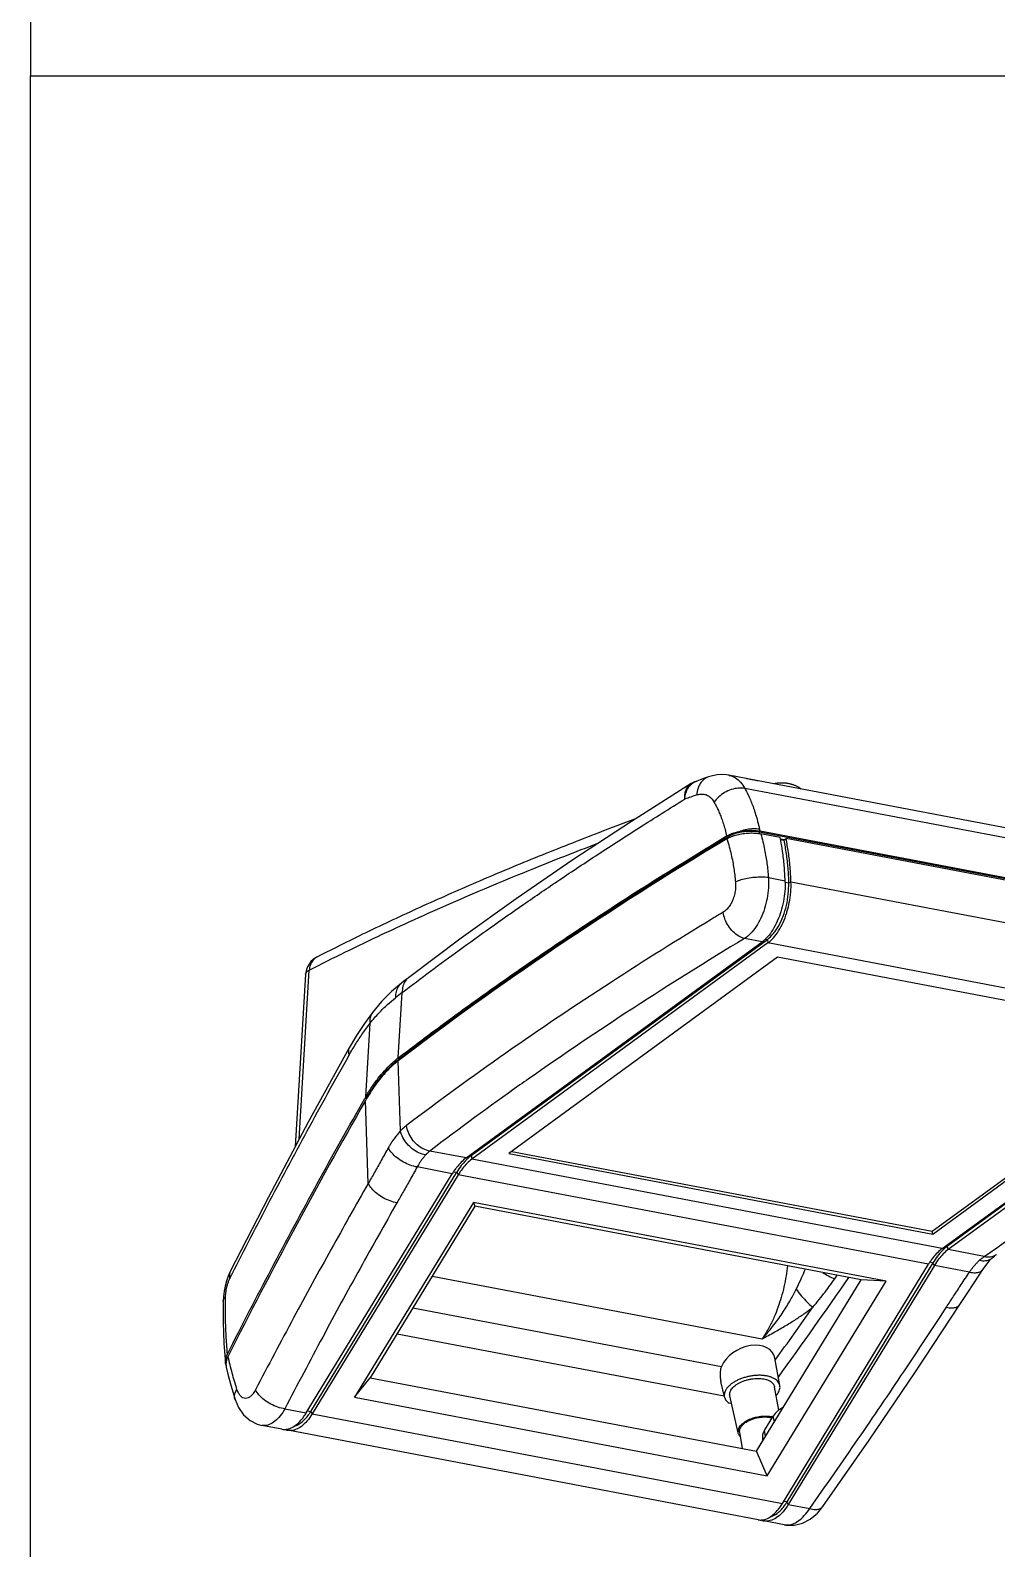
# Model space of a CAD drawing. Header units: millimetres. Extents: x -2947 to 97, y -3022 to 322.
# Drawn here: x -2309.3 to -2155.6, y -2290.6 to -2049.3 of the extents above; entities that cross this region are included whole.
import ezdxf

# ---------------------------------------------------------------- set-up
doc = ezdxf.new("R2010")
doc.units = ezdxf.units.MM
doc.layers.get('0').update_dxf_attribs({"linetype": 'CONTINUOUS'})
doc.layers.get('Defpoints').update_dxf_attribs({"linetype": 'CONTINUOUS'})

msp = doc.modelspace()

# ---------------------------------------------------------------- linework, layer by layer
at = {"color": 7}
for p, q in [((-2204.18883393355, -2168.995243769491), (-2213.69592140695, -2174.996690920992)), ((-2204.09906508835, -2168.941236007292), (-2204.189088076751, -2168.995476879491)), ((-2204.18903548025, -2168.995368468592), (-2204.18882983715, -2168.995241235391)), ((-2203.670245549351, -2168.719958014792), (-2204.09906508835, -2168.941236007292)), ((-2203.32486609175, -2168.581838597491), (-2203.670245549351, -2168.719958014792)), ((-2202.755473183151, -2168.381634061492), (-2203.32469041305, -2168.581775454892)), ((-2202.08587749085, -2168.146935825392), (-2202.755473183151, -2168.381634061492)), ((-2201.46278256975, -2167.929268915791), (-2202.08587749085, -2168.146935825392)), ((-2200.80725981665, -2167.737409233492), (-2201.46278256975, -2167.929268915791)), ((-2200.06052683605, -2167.605832662791), (-2200.80725981665, -2167.737409233492)), ((-2199.31902270095, -2167.565158272891), (-2200.06052683605, -2167.605832662791)), ((-2198.59444374935, -2167.612755192792), (-2199.31902270095, -2167.565158272891)), ((-2198.22771821525, -2167.670783365291), (-2198.59444374935, -2167.612755192792)), ((-2195.46853448975, -2168.195546620791), (-2198.22903044385, -2167.670538132191)), ((-2112.73552268535, -2185.529664564192), (-2195.67280348325, -2169.756128830391)), ((-2119.74764150885, -2182.596622455092), (-2193.53198325675, -2168.563852118291)), ((-2213.69592140695, -2174.996690920992), (-2223.008566418151, -2181.122678251291)), ((-2193.34043756405, -2176.944472768192), (-2193.35110653165, -2176.654254189792)), ((-2193.351098621451, -2176.654255694191), (-2110.54223610075, -2192.403366170392)), ((-2110.36979987905, -2192.307903358391), (-2193.24472319235, -2176.546229027691)), ((-2190.04426373015, -2177.556780006092), (-2193.12326776135, -2176.971195651891)), ((-2198.726301434051, -2177.427913130191), (-2198.55394025615, -2177.324396989991)), ((-2198.62744917075, -2177.590993889792), (-2198.285256656251, -2177.385462909591)), ((-2198.24480840205, -2177.636313394291), (-2198.28523191305, -2177.385448060591)), ((-2190.00964136225, -2177.756931984492), (-2189.353555636951, -2177.881710495592)), ((-2189.99073696305, -2177.866218354292), (-2189.48403086265, -2177.962586908492)), ((-2189.48403086265, -2177.962586908492), (-2189.11459087845, -2177.733591038192)), ((-2114.32337074925, -2191.957855840391), (-2189.11459087845, -2177.733591038192)), ((-2223.008566418151, -2181.122678251291), (-2232.03205409585, -2187.314613957592)), ((-2191.90568598655, -2183.939032043491), (-2189.25622239585, -2184.442935257891)), ((-2189.26239377045, -2184.687221494991), (-2188.69441918105, -2184.795242475891)), ((-2188.69441918105, -2184.795242475891), (-2188.32654954415, -2184.619746289891)), ((-2188.32654954415, -2184.619746289891), (-2113.53532941485, -2198.844011092192)), ((-2232.03205409585, -2187.314613957592), (-2240.76190644185, -2193.569679385892)), ((-2240.76190644185, -2193.569679385892), (-2249.14919860355, -2199.850962864291)), ((-2239.16116869375, -2228.131382112292), (-2192.08486571565, -2193.773709887992)), ((-2192.92157000085, -2194.149386514192), (-2195.70057861945, -2193.620857170592)), ((-2192.441847865351, -2193.705816776791), (-2192.08486571565, -2193.773709887992)), ((-2192.08486571565, -2193.773709887992), (-2191.991897149051, -2194.326197546191)), ((-2239.99787297895, -2228.507058738492), (-2192.92157000085, -2194.149386514192)), ((-2191.991897149051, -2194.326197546191), (-2239.06820012715, -2228.683869770592)), ((-2117.20067701985, -2208.550462348492), (-2191.991897149051, -2194.326197546191)), ((-2266.53466903835, -2225.538989675291), (-2264.927053506151, -2198.640277364491)), ((-2265.379334743151, -2198.554810432492), (-2265.48272218275, -2199.022179962692)), ((-2265.207493517551, -2198.109793617291), (-2265.379334743151, -2198.554810432492)), ((-2264.965907187051, -2197.687102176591), (-2265.207493517551, -2198.109793617291)), ((-2264.657345767851, -2197.298017798992), (-2264.965907187051, -2197.687102176591)), ((-2264.302550125451, -2196.965319023891), (-2264.657345767851, -2197.298017798992)), ((-2263.93179725405, -2196.701401941291), (-2264.302550125451, -2196.965319023891)), ((-2263.64635583365, -2196.540320168092), (-2263.93179725405, -2196.701401941291)), ((-2263.64636881615, -2196.540294741491), (-2263.646834777151, -2196.540532713491)), ((-2190.45166635485, -2196.610336957791), (-2233.17773925615, -2227.793083165791)), ((-2123.06954816755, -2209.425492137391), (-2190.45166635485, -2196.610336957791)), ((-2265.50888819055, -2199.280350846492), (-2267.14775742905, -2226.695048245491)), ((-2265.50889307825, -2199.280432710192), (-2265.50888873915, -2199.280360022592)), ((-2265.48272218275, -2199.022179962692), (-2265.50883591045, -2199.280338942891)), ((-2250.241317408751, -2200.693963138492), (-2251.84172885575, -2202.059547465592)), ((-2249.894603340651, -2200.424908089291), (-2250.24133271975, -2200.693974642692)), ((-2249.50206140695, -2200.121905499891), (-2249.894603340651, -2200.424908089291)), ((-2249.14919766855, -2199.850962131692), (-2249.50206140695, -2200.121905499891)), ((-2251.84172885575, -2202.059547465592), (-2253.420555980651, -2203.660283223192)), ((-2250.77171580995, -2212.598526626392), (-2250.14561758975, -2202.216961474192)), ((-2254.88635770395, -2205.401357361991), (-2256.16358728195, -2207.134747975892)), ((-2253.420555980651, -2203.660283223192), (-2254.88639406095, -2205.401404195291)), ((-2254.88635755895, -2205.401357475092), (-2254.88639406095, -2205.401404195291)), ((-2256.16358728195, -2207.134747975892), (-2257.41644067275, -2209.039759960891)), ((-2255.955788358151, -2218.797455699791), (-2255.24538724335, -2207.093836882591)), ((-2116.36397273465, -2208.174785722291), (-2163.44027571275, -2242.532457946591)), ((-2257.41644067275, -2209.039759960891), (-2258.56976457365, -2210.993016305391)), ((-2165.89520785315, -2240.163487767491), (-2123.63196457345, -2209.318528246792)), ((-2165.79562106885, -2240.608238345391), (-2123.06954816755, -2209.425492137391)), ((-2164.276979997951, -2242.908134572791), (-2117.20067701985, -2208.550462348492)), ((-2116.27100416815, -2208.727273380492), (-2163.34730714625, -2243.084945604891)), ((-2258.56975932315, -2210.993005670492), (-2265.08495434595, -2222.813942872791)), ((-2250.81701906695, -2212.633236984791), (-2250.77171580995, -2212.598526626392)), ((-2250.54269265315, -2212.681623543392), (-2250.81701906695, -2212.633236984791)), ((-2250.43206282225, -2224.219627005692), (-2250.80089232075, -2213.082314768092)), ((-2250.51082819365, -2212.869483290492), (-2250.54269265315, -2212.681623543392)), ((-2255.84143716405, -2219.096375373491), (-2256.103815537851, -2219.054459358491)), ((-2255.548708900651, -2232.563219088092), (-2255.99097218415, -2219.377079415191)), ((-2265.08495434595, -2222.813942872791), (-2271.41643985615, -2234.715315544592)), ((-2239.99787297895, -2228.507058738492), (-2245.75496403525, -2227.412136492491)), ((-2232.71490963455, -2227.455296478392), (-2165.89520785315, -2240.163487767491)), ((-2242.179906867651, -2231.004804480791), (-2247.77063815955, -2229.941520844392)), ((-2239.41657171615, -2228.082807958591), (-2239.16116869375, -2228.131382112292)), ((-2239.16116869375, -2228.131382112292), (-2239.06820012715, -2228.683869770592)), ((-2164.276979997951, -2242.908134572791), (-2239.06820012715, -2228.683869770592)), ((-2233.17773925615, -2227.793083165791), (-2165.79562106885, -2240.608238345391)), ((-2265.399549328451, -2269.024788630992), (-2242.179906867651, -2231.004804480791)), ((-2264.693767076551, -2268.798976749391), (-2241.47412461585, -2230.778992599191)), ((-2241.25023401595, -2231.181615512891), (-2264.46987647665, -2269.201599663092)), ((-2241.96174957175, -2230.686253017092), (-2241.47412461585, -2230.778992599191)), ((-2241.47412461585, -2230.778992599191), (-2241.25023401595, -2231.181615512891)), ((-2166.459013886651, -2245.405880315092), (-2241.25023401595, -2231.181615512891)), ((-2271.41643985615, -2234.715315544592), (-2277.49734772555, -2246.570880391292)), ((-2238.82866129675, -2235.592781243891), (-2257.72471830485, -2266.533300210192)), ((-2238.59892596365, -2236.191911291792), (-2255.24545237555, -2263.449035143091)), ((-2173.20388737995, -2248.073713633592), (-2238.82866129675, -2235.592781243891)), ((-2238.82866129675, -2235.592781243891), (-2238.59892596365, -2236.191911291792)), ((-2177.18086832355, -2247.872783912992), (-2238.59892596365, -2236.191911291792)), ((-2165.79562106885, -2240.608238345391), (-2165.89520785315, -2240.163487767491)), ((-2163.44027571275, -2242.532457946591), (-2163.695678735151, -2242.483883792891)), ((-2163.34730714625, -2243.084945604891), (-2163.44027571275, -2242.532457946591)), ((-2157.590212840851, -2244.179865476991), (-2163.34730714625, -2243.084945604891)), ((-2156.68184890965, -2244.778831635691), (-2156.23690679205, -2244.331323066492)), ((-2156.23690707475, -2244.331322760691), (-2156.236660249851, -2244.331094275592)), ((-2156.236660249851, -2244.331094275592), (-2155.97439560165, -2244.100318311392)), ((-2155.97439560165, -2244.100318311392), (-2155.72971766615, -2243.907425217992)), ((-2155.72971766615, -2243.907425217992), (-2155.62203931465, -2243.829761901492)), ((-2277.49727292495, -2246.570758104392), (-2277.81413696055, -2247.273082991192)), ((-2277.49728347755, -2246.570752788391), (-2277.49734772555, -2246.570880391292)), ((-2189.67865634745, -2283.425864465291), (-2166.459013886651, -2245.405880315092)), ((-2165.75323163485, -2245.180068433492), (-2188.97287409565, -2283.200052583692)), ((-2165.52934103495, -2245.582691347191), (-2188.748983495751, -2283.602675497391)), ((-2165.75323163485, -2245.180068433492), (-2166.24085662635, -2245.087328844591)), ((-2165.52934103495, -2245.582691347191), (-2165.75323163485, -2245.180068433492)), ((-2159.93860645165, -2246.645969570392), (-2165.52934103495, -2245.582691347191)), ((-2159.10529463155, -2248.200126516992), (-2157.800946006651, -2246.225124894591)), ((-2157.800946006651, -2246.225124894591), (-2157.31350805345, -2245.536717587392)), ((-2157.31350805345, -2245.536717587392), (-2156.68184890965, -2244.778831635691)), ((-2278.31932946865, -2248.884236897391), (-2278.48078436575, -2249.707984291192)), ((-2278.09719272045, -2248.067589791991), (-2278.31932946865, -2248.884236897391)), ((-2277.81413696055, -2247.273082991192), (-2278.09719272045, -2248.067589791991)), ((-2245.367499033151, -2247.274814108092), (-2192.90887362255, -2257.251760687891)), ((-2193.82739473535, -2275.129907764192), (-2177.18086832355, -2247.872783912992)), ((-2192.09994438795, -2279.014232599891), (-2173.20388737995, -2248.073713633592)), ((-2181.36586239465, -2247.711429816991), (-2180.98232573605, -2247.150723797792)), ((-2173.20388737995, -2248.073713633592), (-2177.18086832355, -2247.872783912992)), ((-2160.43347396185, -2250.221120170392), (-2159.10529463155, -2248.200126516992)), ((-2278.620270614651, -2251.250496420691), (-2278.62456952475, -2254.620842815391)), ((-2278.58144926525, -2250.523925980691), (-2278.62026063795, -2251.250511476791)), ((-2278.48078436575, -2249.707984291192), (-2278.58144926525, -2250.523925980691)), ((-2168.52258413295, -2262.485811552091), (-2161.464295954051, -2251.798842672291)), ((-2161.46429038365, -2251.798833842991), (-2160.43347396185, -2250.221120170392)), ((-2248.44573274985, -2252.315132765792), (-2199.38228674055, -2261.646327616391)), ((-2278.62456952475, -2254.620842815391), (-2278.50210371895, -2257.978135069692)), ((-2250.97197342145, -2256.451614645592), (-2198.94620368175, -2266.346202861192)), ((-2278.50210371895, -2257.978135069692), (-2278.256513031251, -2261.135488726291)), ((-2278.254756756351, -2261.158076167791), (-2278.25678597255, -2261.135509956691)), ((-2190.093240869151, -2264.702325100091), (-2190.89087589635, -2260.345326391691)), ((-2278.12407572025, -2261.789659484291), (-2277.82043162685, -2263.082845471692)), ((-2277.82043162685, -2263.082845471692), (-2277.26820650885, -2265.165330443591)), ((-2257.72471830485, -2266.533300210192), (-2255.24545237555, -2263.449035143091)), ((-2255.24545237555, -2263.449035143091), (-2193.82739473535, -2275.129907764192)), ((-2175.90628123185, -2273.359794106691), (-2168.52258413295, -2262.485811552091)), ((-2277.26820650885, -2265.165330443591), (-2276.739328018551, -2266.910798892791)), ((-2198.910264220151, -2266.505184041192), (-2199.46349742105, -2264.057911234292)), ((-2196.72241123585, -2272.213583836991), (-2198.05363931655, -2266.324786353592)), ((-2190.26450356475, -2268.627618907792), (-2190.951922471851, -2264.872664338991)), ((-2276.738758970851, -2266.912564326391), (-2276.739328018551, -2266.910798892791)), ((-2276.73873807985, -2266.912557589792), (-2276.20919853535, -2268.166276410092)), ((-2276.20919853535, -2268.166276410092), (-2275.37009011135, -2269.367841935992)), ((-2268.79875187975, -2268.377789519392), (-2265.399549328451, -2269.024788630992)), ((-2265.20254588665, -2268.702213994291), (-2264.693767076551, -2268.798976749391)), ((-2264.693767076551, -2268.798976749391), (-2264.46987647665, -2269.201599663092)), ((-2257.72471830485, -2266.533300210192), (-2192.09994438795, -2279.014232599891)), ((-2197.77545000445, -2267.555379776692), (-2198.16933590805, -2267.480468077391)), ((-2275.37009011135, -2269.367841935992), (-2274.349548223151, -2270.255613526591)), ((-2274.349548223151, -2270.255613526591), (-2273.19192567925, -2270.832275126192)), ((-2273.19192567925, -2270.832275126192), (-2272.49231661365, -2271.018631522191)), ((-2269.29059157105, -2271.627603972591), (-2272.49783942135, -2271.017629397591)), ((-2264.46987647665, -2269.201599663092), (-2189.67865634745, -2283.425864465291)), ((-2192.54490462065, -2271.834116010491), (-2191.145052054951, -2269.541988883691)), ((-2190.973620538251, -2270.457120492491), (-2191.145052054951, -2269.541988883691)), ((-2193.56969859015, -2286.028679806891), (-2268.360918719351, -2271.804415004592)), ((-2196.011302916751, -2274.714558365992), (-2196.48542280845, -2272.124727572691)), ((-2192.85836465845, -2273.203549718792), (-2192.81049202115, -2273.464825059291)), ((-2192.373473282451, -2272.749247911791), (-2192.54490462065, -2271.834116010491)), ((-2183.281601503751, -2283.930283472192), (-2175.90628123185, -2273.359794106691)), ((-2192.09994438795, -2279.014232599891), (-2193.82739473535, -2275.129907764192)), ((-2188.97287409565, -2283.200052583692), (-2189.48165290565, -2283.103289828592)), ((-2188.748983495751, -2283.602675497391), (-2188.97287409565, -2283.200052583692)), ((-2188.748983495751, -2283.602675497391), (-2185.349214910651, -2284.248747747291)), ((-2185.270514773551, -2285.905866007692), (-2184.13141885495, -2284.954729761691)), ((-2184.13141885495, -2284.954729761691), (-2183.28181317305, -2283.930549867891)), ((-2183.28179768315, -2283.930560826192), (-2183.281601503751, -2283.930283472192)), ((-2189.43277788965, -2286.815465413591), (-2192.64002573845, -2286.205490838991)), ((-2189.43574522415, -2286.814855586191), (-2189.07250100575, -2286.870911406791)), ((-2189.07250100575, -2286.870911406791), (-2187.78791876985, -2286.865428428891)), ((-2187.78791876985, -2286.865428428891), (-2186.50315505745, -2286.544049164092)), ((-2186.50315505745, -2286.544049164092), (-2185.270514773551, -2285.905866007692))]:
    msp.add_line(p, q, dxfattribs=at)
for centre, radius, start, end in [((-1982.21451635345, -2804.652803950391), 671.3142796737001, 109.2292829235931, 109.4018152752859), ((-2223.94924796435, -2185.538981886491), 31.9943181854, 16.32428763508673, 16.88548804279723), ((-2225.05649044965, -2184.714795393491), 35.7364408432, 10.7603926557975, 11.55451304690748), ((-2202.30112781635, -2184.897945544892), 13.0528384573, 1.123727219093638, 1.997684407791386), ((-1864.56722119395, -2746.222406505191), 649.5506974032, 121.0015837761942, 121.1286361328924), ((-2202.21877129005, -2185.636423705691), 12.828701658, 335.8264441880104, 336.5448476047962), ((-2195.771769259451, -2190.250122757092), 4.829895823, 306.1652470333075, 310.439284017513), ((-2196.971296243651, -2188.976247550092), 6.581046934700001, 315.6496106979847, 318.5334253238988), ((-2262.671577648251, -2198.452602188392), 2.1463854154, 117.0239998181893, 120.7800864760951), ((-2138.83983883215, -2348.389855780391), 183.7266763121, 127.2880612820992, 127.7141358845109), ((-2242.427989177951, -2223.578322239891), 13.7902397992, 127.4689184872997, 128.6248609955048), ((-2242.05730673065, -2223.776089016491), 13.9674241858, 127.4098629050881, 129.2812449368951), ((-1943.96291331515, -2623.778507148192), 498.181434484, 125.2413744644009, 127.2855260322055), ((-2226.34473021825, -2236.023731320392), 34.257252243, 149.8112341765036, 150.3072794273947), ((-2234.400131479851, -2234.400088539991), 7.877831287999999, 133.6190127423799, 135.0243754921974), ((-2232.06722569745, -2237.174468816691), 11.8461419233, 145.7818522810135, 148.6129737671847), ((-2158.67923849845, -2248.801164374791), 7.8778312887, 133.6190127424933, 135.02437549209), ((-2156.34633278035, -2251.575544615791), 11.8461418505, 145.7818524365101, 148.6129737515922), ((-3028.563953422251, -1658.188452458091), 1033.8553573173, 324.1721617884885, 325.247914358615), ((-3033.55401929765, -1655.605798417691), 1037.4282071295, 324.3228183344906, 324.8922098489155), ((-2276.15962294655, -2260.956896851691), 2.104755425, 184.7385438600028, 184.8680716237949), ((-2276.108240890951, -2260.886834681291), 2.1628881987, 186.6021085467025, 187.2001455112929), ((-2276.13381485885, -2260.890293449192), 2.137082402, 187.1940820764868, 190.6895073540985), ((-2276.17020588875, -2260.896963467691), 2.1000856833, 190.6948487009076, 192.2072759188062), ((-2276.21962397255, -2260.908114834591), 2.0494270942, 192.1947002090043, 196.6768279820872), ((-2276.262972692351, -2260.920595034392), 2.0043202574, 196.6906823137091, 199.3646093952939), ((-2272.03927023915, -2264.323287093492), 8.601640227699999, 324.6325493796924, 328.6456242216012), ((-2193.580552227951, -2273.442902108991), 3.4846699148, 124.8214043769122, 127.9292094193014), ((-2193.34574232675, -2273.778753508392), 3.894463744, 122.7289847448909, 124.8359094137015), ((-2192.21536405215, -2273.389393773692), 3.8401043559, 75.12820158240038, 79.28413422269396), ((-2267.93999527975, -2269.618621795591), 2.2250480933, 245.9303522019216, 259.0998572596928), ((-2268.97448744845, -2268.919555294791), 2.7540125105, 282.2297897129966, 289.7278271667036), ((-2196.318377258351, -2278.724362927591), 8.601640227899999, 324.6325493796937, 328.6456242215132), ((-2192.21910229885, -2284.019697629892), 2.2250480933, 245.9303522019216, 259.0998572596928), ((-2193.253594467451, -2283.320631129091), 2.7540125105, 282.2297897129966, 289.7278271667036)]:
    msp.add_arc(centre, radius, start, end, dxfattribs=at)
for centre, major_axis, ratio, start_param, end_param in [((-1652.78846225155, -2318.308962148291), (-700.2222039334, -67.8872016241), 0.4158154585, -0.7184424565, -0.5887311984), ((-1652.638948614851, -2306.984224603491), (-625.6382878212002, -491.4742782661), 0.6537666042, -1.014152165, -0.9502562337999999), ((-2195.255526503051, -2261.850403512792), (-4.1500573001, -2.1387552492), 0.6899303218, 2.9352985245, 5.584494312099999), ((-2188.78929094005, -2269.990022354091), (-2.5381572091, -1.3080051454), 0.6899313148, -1.5991587707, -0.8479835239), ((-2190.189143505751, -2272.282149480891), (-2.5381572091, -1.3080051454), 0.6899313148, -0.8479835239, -0.2063824106)]:
    msp.add_ellipse(centre, major_axis=major_axis, ratio=ratio, start_param=start_param, end_param=end_param, dxfattribs=at)
for points, start_tangent, end_tangent in [([(-2205.219088515851, -2171.461029793491), (-2205.17621472085, -2170.561137966091), (-2204.92721450335, -2169.810299567591), (-2204.49076122375, -2169.226170709292), (-2204.18883967045, -2168.995684758891)], (-0.06875300064187437, 0.9976337127937981), (0.8502518274735067, 0.5263761296620147)), ([(-2205.21908838945, -2171.461029820392), (-2205.04069999425, -2170.503079020291), (-2204.67374446705, -2169.697612348992), (-2204.13908701205, -2169.062740199191), (-2203.47118745995, -2168.638824067692), (-2203.32472664985, -2168.581867897091)], (0.06880701797955437, 0.9976299886615083), (0.9434613828412646, 0.3314824566809665)), ([(-2201.46307770155, -2167.929839723392), (-2201.91476876735, -2168.143232327292), (-2202.62152777715, -2168.786891718792), (-2203.10171232535, -2169.697726196091), (-2203.31137658595, -2170.792377450091)], (-0.9441097517880881, -0.3296312736659477), (-0.05693502080194281, -0.9983778860763505)), ([(-2195.67280648015, -2169.756123895292), (-2196.71395056125, -2169.714656654991), (-2197.81327883705, -2169.942193175992), (-2198.87679060535, -2170.419277406691), (-2199.81354773575, -2171.105115119191), (-2200.54345055245, -2171.941062114492)], (-0.9841763743246553, 0.1771916031339406), (-0.5623691822135913, -0.8268862696262507)), ([(-2198.22772805465, -2167.670865146992), (-2198.06844131865, -2167.705593947991), (-2197.154520449551, -2168.097116042391), (-2196.34743399905, -2168.787998018991), (-2195.67280348325, -2169.756128830391)], (0.9825161146017362, -0.1861775618808783), (0.4803143096143587, -0.8770964393837668)), ([(-2195.67280350165, -2169.756128826892), (-2195.31319685985, -2170.439915866091), (-2194.96816127695, -2171.165736317192), (-2194.62126184555, -2171.978762434092), (-2194.27785812815, -2172.886124875391), (-2193.94527108075, -2173.891210157091), (-2193.62933271875, -2175.003528781392), (-2193.334294969251, -2176.245917308292)], (0.4836714751706731, -0.875249623882367), (0.2098362312926813, -0.9777365473566405)), ([(-2194.34704428495, -2168.413536060692), (-2194.65263685665, -2168.354635126192), (-2194.98599800685, -2168.289296403491), (-2195.34582268435, -2168.219077535592), (-2195.465357514051, -2168.196152683191)], (-0.9823908752305534, 0.1868372775003621), (-0.9823315982485328, 0.187148687097942)), ([(-2193.52842629365, -2168.564459028592), (-2193.59261429285, -2168.552515274192), (-2193.81564739665, -2168.511884550991), (-2194.06842768125, -2168.465746370891), (-2194.34704428495, -2168.413536060692)], (-0.9826824591536285, 0.1852975565726042), (-0.9823908752328708, 0.1868372774881766)), ([(-2186.72821248155, -2169.857709586292), (-2186.73127076925, -2169.855276527891), (-2186.93300568615, -2169.706647244791), (-2187.14671461795, -2169.570939277492), (-2187.35924901645, -2169.454015428892), (-2187.56365248065, -2169.355890882891), (-2187.760287562251, -2169.273062945791), (-2187.950488227651, -2169.202612478191), (-2188.13514672315, -2169.142525414692), (-2188.31385307845, -2169.091612282592), (-2188.486663168751, -2169.048745585291), (-2188.65465082075, -2169.012778926692), (-2188.81934270555, -2168.982753825492), (-2188.98163531205, -2168.958067581792), (-2189.14225019435, -2168.938296998391), (-2189.30218241755, -2168.923118879291), (-2189.46167600925, -2168.912391104891), (-2189.62099281145, -2168.906022699392), (-2189.78047275025, -2168.903973729692), (-2189.94017103695, -2168.906254649291), (-2190.10009065295, -2168.912900506792), (-2190.26028418435, -2168.923972995592), (-2190.42157490475, -2168.939649097691), (-2190.58455085025, -2168.960194424692), (-2190.74997541175, -2168.986009505091), (-2190.91919044905, -2169.017754563692), (-2191.02389363175, -2169.040192355291)], (-0.7821949480361627, 0.6230337577264211), (-0.9756632067246607, -0.2192745015813557)), ([(-2250.14561758565, -2202.216961406792), (-2245.64905537735, -2198.822522888091), (-2241.08937108675, -2195.462528016992), (-2236.15173545745, -2191.911944618192), (-2230.83486888645, -2188.185016014691), (-2225.11620670755, -2184.281408390391), (-2218.98683012795, -2180.210976356392), (-2212.42068195145, -2175.972852290991), (-2205.21908856945, -2171.461029789892)], (0.794554551505299, 0.6071927739048064), (0.8510402305976597, 0.5251004912436115)), ([(-2203.31137684075, -2170.792377376491), (-2202.65710569825, -2170.654628910791), (-2202.034001015751, -2170.705504043492), (-2201.46190104425, -2170.943094931592), (-2200.95972178745, -2171.359339229792), (-2200.54345055345, -2171.941062114191)], (0.9442598366856051, 0.3292010948075273), (0.4883509521403351, -0.8726473213983003)), ([(-2200.54345055345, -2171.941062114191), (-2200.23758082505, -2172.514921859991), (-2199.94448986395, -2173.121781440292), (-2199.65003606375, -2173.799107831192), (-2199.358473065151, -2174.552588408792), (-2199.07559549345, -2175.385092931292), (-2198.80647125245, -2176.302636391892), (-2198.553940784051, -2177.324397312391)], (0.4882232255737139, -0.8727187874741773), (0.219025847670571, -0.9757190569278575)), ([(-2213.20864414535, -2174.662354038192), (-2218.85899282165, -2176.796728653092), (-2228.52050757265, -2180.605324123292), (-2237.83550248655, -2184.485940584291), (-2246.79842994165, -2188.436636449992), (-2255.40393452835, -2192.455476903392), (-2263.646834777151, -2196.540532713491)], (-0.9372530539497627, -0.3486498427675586), (-0.8905237075190722, -0.4549368377549634)), ([(-2198.55394025615, -2177.324396989991), (-2198.26587598725, -2177.166806530292), (-2197.94115236895, -2177.018551555691), (-2197.58624813505, -2176.883204109492), (-2197.20770525785, -2176.763192858091), (-2196.81365444375, -2176.660522501792), (-2196.404823327151, -2176.574907938192)], (0.8573537025421614, 0.5147277229149866), (0.9832835519437024, 0.1820809064042039)), ([(-2198.51842480155, -2177.769222891191), (-2197.79891417405, -2177.419719733792), (-2196.93016229595, -2177.140198909191), (-2195.968358990051, -2176.948090425492), (-2194.97375089605, -2176.854139301891), (-2194.006372138751, -2176.862529090991), (-2193.12326776135, -2176.971195651891)], (0.8574113751731022, 0.5146316485834987), (0.9823908752332257, -0.186837277486311)), ([(-2198.28525665685, -2177.385462908491), (-2197.94549343415, -2177.204081124491), (-2197.55831198125, -2177.038985611691), (-2197.132785034451, -2176.893969608491), (-2196.67467477325, -2176.770930989491), (-2196.19593408295, -2176.672895424491), (-2195.70207831935, -2176.600784088392), (-2195.20604224855, -2176.556234703091), (-2194.71305986715, -2176.539441529192), (-2194.23519652995, -2176.550565337392), (-2193.77790754225, -2176.589190563192), (-2193.35109867865, -2176.654255994591)], (0.8574670567462137, 0.514538867914743), (0.9823905938764655, -0.1868387568547954)), ([(-2193.33429547565, -2176.245917866392), (-2194.305301744051, -2176.189728268092), (-2195.35447833825, -2176.302108993491), (-2196.404823327151, -2176.574907938192)], (-0.9882878098072337, 0.1526014580088313), (-0.9471084563449395, -0.3209136518129231)), ([(-2196.404823327151, -2176.574907938192), (-2195.93500731205, -2176.502288427491), (-2195.46850337855, -2176.452972956191), (-2195.00524463735, -2176.426050098992), (-2194.54316468855, -2176.421545796892), (-2194.08924857375, -2176.440236115492), (-2193.65323143545, -2176.482153217391), (-2193.24472319235, -2176.546229027691)], (0.9841988638179834, 0.1770666441185084), (0.9823908752312658, -0.1868372774966167)), ([(-2193.12341571955, -2176.971167465791), (-2192.79224924955, -2178.260149985791), (-2192.52541171415, -2179.486468502992), (-2192.31477652145, -2180.637394172391), (-2192.15028391315, -2181.716366127991), (-2192.01731435445, -2182.784792219191), (-2191.905686312351, -2183.939031981592)], (0.2680262874512849, -0.9634115990764701), (0.08240243288805722, -0.9965991365911017)), ([(-2264.927053506151, -2198.640277364491), (-2253.31655899515, -2192.955195005592), (-2241.61455199855, -2187.667339421691), (-2229.50094099215, -2182.588773612391), (-2219.045608745751, -2178.485440479591)], (0.8905237075184793, 0.4549368377561242), (0.9344440794370393, 0.3561099021440773)), ([(-2250.77171580995, -2212.598526626392), (-2244.77622499115, -2208.080249072892), (-2238.62560498945, -2203.590875911391), (-2232.321431320351, -2199.131545956791), (-2225.865308440751, -2194.703387436891), (-2219.25886483315, -2190.307515309291), (-2212.50372143405, -2185.945012078691), (-2205.601517630651, -2181.616947522291), (-2198.726301434051, -2177.427913130191)], (0.7938869265112086, 0.6080654141739908), (0.8571955795348982, 0.5149910081019181)), ([(-2250.54269265315, -2212.681623543392), (-2242.508830835051, -2206.659772428692), (-2234.19937866655, -2200.689889318492), (-2225.61821973585, -2194.774764352791), (-2216.76936462935, -2188.917162076992), (-2207.65694905635, -2183.119820149092), (-2198.62744917075, -2177.590993889792)], (0.7938871340841133, 0.6080651431678298), (0.857097558816275, 0.5151541271029301)), ([(-2198.51842224535, -2177.769221295991), (-2198.136342850451, -2179.051442179091), (-2197.831772023651, -2180.272716305391), (-2197.59376664965, -2181.420786402492), (-2197.412689034751, -2182.480959801591), (-2197.27026246715, -2183.511620708191), (-2197.15178397285, -2184.625543741692)], (0.3087571828934987, -0.9511408949318028), (0.08994983163721365, -0.9959462976428182)), ([(-2189.25622239585, -2184.442935257891), (-2189.40068870795, -2182.056038772092), (-2189.66401949845, -2179.754972671692), (-2189.94841957355, -2178.042721990391)], (-0.03488149226851887, 0.9993914555854083), (-0.1867318500081442, 0.9824109202327383)), ([(-2189.48403086265, -2177.962586908492), (-2189.10252371765, -2180.142192398791), (-2188.83867445095, -2182.425421498891), (-2188.69441918105, -2184.795242475891)], (0.2027783397266282, -0.9792246652008477), (0.0348814922611374, -0.999391455585666)), ([(-2188.32654954415, -2184.619746289891), (-2188.47101585625, -2182.232849804092), (-2188.734346646751, -2179.931783703792), (-2189.11459087845, -2177.733591038192)], (-0.03488149226560616, 0.9993914555855101), (-0.2003297778393528, 0.9797285236793076)), ([(-2191.90570578215, -2183.939055348192), (-2192.96055314955, -2183.874431431491), (-2194.10862177605, -2183.918865342891), (-2195.25289719675, -2184.068602299792), (-2196.29668548055, -2184.310989176392), (-2197.15178409235, -2184.625543720892)], (-0.9927811919394088, 0.1199395886743271), (-0.9065711864151212, -0.4220529397621576)), ([(-2191.90568598655, -2183.939032043491), (-2191.91111713755, -2185.575224449792), (-2192.12522467315, -2187.244160827292), (-2192.53821574385, -2188.871590699292), (-2193.13157701385, -2190.385617115791), (-2193.88004603175, -2191.720984243892), (-2194.74936106665, -2192.815778669892), (-2195.70057861945, -2193.620857170592)], (0.0623675307759047, -0.998053250635915), (-0.8340005837540668, -0.5517635601395545)), ([(-2197.15178397285, -2184.625543741692), (-2197.13672715795, -2185.447213147791), (-2197.23589571355, -2186.283449558292), (-2197.44465483545, -2187.097359614391), (-2197.75354328555, -2187.852962381392), (-2198.14930188765, -2188.517725924391), (-2198.61368124785, -2189.060830117091), (-2199.12595221025, -2189.458036239092)], (0.08981310945428482, -0.995958636375102), (-0.8570383476813364, -0.5152526279444336)), ([(-2192.08486571565, -2193.773709887992), (-2191.13771769155, -2192.866106010491), (-2190.28412625175, -2191.606978387691), (-2189.57600902785, -2190.072731163491), (-2189.05608328245, -2188.355571236992), (-2188.75616422535, -2186.560112846591), (-2188.69441918105, -2184.795242475891)], (0.8077525918653996, 0.589521628385871), (-0.03488149226465394, 0.9993914555855433)), ([(-2189.25079972815, -2184.641960031592), (-2189.29742053535, -2186.073712693892), (-2189.52919054085, -2187.741050018692), (-2189.94118549775, -2189.370623675091), (-2190.45008075215, -2190.742646306891)], (0.01963380409517772, -0.9998072382898376), (-0.3980448034524043, -0.9173659762845671)), ([(-2188.91882339915, -2189.239723451391), (-2188.59932147165, -2187.916855994491), (-2188.36769690115, -2186.249910009191), (-2188.32654954415, -2184.619746289891)], (0.2780897398620826, 0.9605550981507721), (-0.03488149225803754, 0.9993914555857741)), ([(-2201.02179535595, -2190.601651070791), (-2216.89327588365, -2200.540272092192), (-2233.68666379455, -2211.848289059892), (-2249.470375042651, -2223.358161265891)], (-0.8553884462645402, -0.517987071264463), (-0.7961784139642816, -0.6050619250434792)), ([(-2200.35974358775, -2190.201282444692), (-2201.02179535595, -2190.601651070791)], (-0.8560081471995984, -0.5169623312465916), (-0.8553884462847632, -0.5179870712310674)), ([(-2195.70057861945, -2193.620857170592), (-2196.64022816615, -2193.223979853391), (-2197.52502377335, -2192.538641766791), (-2198.275956446851, -2191.626041081791), (-2198.82597066025, -2190.567669683691), (-2199.12595216685, -2189.458036246591)], (-0.9692369567487135, 0.2461294815183514), (-0.1471939683783628, 0.9891076461503215)), ([(-2190.51502856205, -2190.889802845491), (-2191.22513233705, -2192.230883386092), (-2192.039840358651, -2193.334105006591)], (-0.409515611426081, -0.9123031097164598), (-0.662581342362009, -0.7489899630527489)), ([(-2191.991897149051, -2194.326197546191), (-2191.10919378755, -2193.509814916391), (-2190.29471127315, -2192.406494830192), (-2189.58480124535, -2191.065378517791), (-2189.011140294951, -2189.546245251492), (-2188.91882339915, -2189.239723451391)], (0.8077525918678469, 0.5895216283825179), (0.2780897398694115, 0.9605550981486501)), ([(-2195.70057861945, -2193.620857170592), (-2213.36562200195, -2204.667930991091), (-2230.06239267075, -2215.939730364892), (-2231.42468206965, -2216.899565484791)], (-0.8565558252005717, -0.5160543753471796), (-0.8165575219836968, -0.5772640758715587)), ([(-2192.26533285505, -2193.576691804892), (-2192.63889652205, -2193.926126303391)], (-0.6994326530190955, -0.7146985125846209), (-0.7615698817714828, -0.6480827996317828)), ([(-2265.50726557365, -2199.280416251691), (-2265.499804308351, -2199.214302009791), (-2265.32161522805, -2198.914328275791), (-2264.927053506151, -2198.640277364491)], (0.03462086201847576, 0.999400518267375), (0.8886304025742435, 0.4586240373342177)), ([(-2263.76997814335, -2196.608561325491), (-2264.353128379551, -2197.112444293391), (-2264.75316976275, -2197.812306539991), (-2264.927053506151, -2198.640277364491)], (-0.8590950099770531, -0.5118161426064313), (-0.06175491276249208, -0.9980913438907769)), ([(-2250.24115604225, -2200.694201035892), (-2250.714940442051, -2201.187735018992), (-2251.11638939505, -2202.039844145192), (-2251.22952990335, -2203.048711480792)], (-0.788348990631717, -0.6152283063789841), (0.03438949749062296, -0.9994085062987719)), ([(-2249.14903195595, -2199.851179722091), (-2249.63325707055, -2200.352122292291), (-2250.03390853665, -2201.205218005392), (-2250.14561984795, -2202.216963141791)], (-0.7929172853565072, -0.6093292858404783), (0.03591202614636553, -0.9993549551476005)), ([(-2255.245387214551, -2207.093836408391), (-2253.82531090065, -2205.436269227192), (-2252.48823004185, -2204.109241878892), (-2251.22952987145, -2203.048711488291)], (0.6203278469733515, 0.7843426306592076), (0.7910483464439122, 0.6117536379853838)), ([(-2254.88615845135, -2205.401589315491), (-2254.96853838375, -2205.515684937292), (-2255.25036626115, -2206.238437743591), (-2255.24536361735, -2207.093804462591)], (-0.6178183656354377, -0.7863208423306333), (0.1648497114610916, -0.9863186972937271)), ([(-2258.60983318335, -2212.188263418891), (-2257.535541542351, -2210.376098044591), (-2256.41404833145, -2208.676031636592), (-2255.24538724335, -2207.093836882591)], (0.4904968290003693, 0.871442976184089), (0.6169304461382843, 0.7870176774556069)), ([(-2157.590212840851, -2244.179865476991), (-2141.85524228025, -2232.715526181191), (-2127.14538639675, -2221.065845174192), (-2113.49199554955, -2209.255802724092)], (0.8192790094162062, 0.5733950686306953), (0.7411017017673479, 0.6713927819373254)), ([(-2277.55225967645, -2247.662666355691), (-2271.56860877595, -2236.035791209692), (-2265.25816543875, -2224.210019891591), (-2258.60983318335, -2212.188263418891)], (0.4509659944249097, 0.8925411317537989), (0.4904937304387285, 0.8714447202205657)), ([(-2258.56965589095, -2210.993076711492), (-2258.71575987465, -2211.514347090591), (-2258.60983312415, -2212.188263431592)], (-0.485807540467437, -0.8740658062325626), (0.3237949545933898, -0.9461272786363706)), ([(-2250.80089232075, -2213.082314768092), (-2252.63558626605, -2214.749528463792), (-2254.37711582415, -2216.862787662992), (-2255.99097218415, -2219.377079415191)], (-0.7938871340839287, -0.6080651431680706), (-0.4956171468356791, -0.8685411007905504)), ([(-2255.955788358151, -2218.797455699791), (-2255.01121997505, -2217.281362291992), (-2254.016786998251, -2215.895302934492), (-2252.98222663395, -2214.653790125592), (-2251.91193272025, -2213.562661525491), (-2251.036113973751, -2212.804701621892)], (0.502860146462739, 0.8643677880968684), (0.7812859193160562, 0.6241733030805348)), ([(-2255.84143716405, -2219.096375373491), (-2255.03556638895, -2217.767009049292), (-2254.19314301515, -2216.533551128191), (-2253.31821508435, -2215.402608078191), (-2252.41514121355, -2214.380096496791), (-2251.48840665825, -2213.471545424492), (-2250.90046752965, -2212.964639276991)], (0.4963873157727158, 0.868101165037784), (0.7741476004262174, 0.6330051285371466)), ([(-2277.93603458125, -2259.681233303691), (-2270.93985737765, -2246.112963218392), (-2263.661789636751, -2232.569323306591), (-2256.103815537851, -2219.054459358491)], (0.450626661318173, 0.8927125024940764), (0.4953387209424562, 0.8686999203033757)), ([(-2250.43206282225, -2224.219627005692), (-2250.91713855695, -2224.763071544692), (-2251.34902649615, -2225.313614566991), (-2251.73108068805, -2225.858391606891), (-2252.066266019051, -2226.385906873391), (-2252.35739796655, -2226.885989212792)], (-0.6919279413580587, -0.7219665670708021), (-0.4877462550056263, -0.8729854470310411)), ([(-2249.470375042651, -2223.358161265891), (-2249.960356985051, -2223.763715243092), (-2250.43206282225, -2224.219627005692)], (-0.7961774266664619, -0.6050632241896469), (-0.6938125612585706, -0.7201556289024077)), ([(-2246.42611229325, -2228.027989972892), (-2247.48367892925, -2227.698061309091), (-2248.49993350585, -2227.086023177792), (-2249.38100457045, -2226.248409551592), (-2250.04550757365, -2225.262590815491), (-2250.43206236165, -2224.219627063192)], (-0.9860700103686216, 0.1663307988666757), (-0.2190312640122281, 0.975717841071488)), ([(-2245.75496657645, -2227.412139720591), (-2246.79165150335, -2227.063782579291), (-2247.76298400195, -2226.414180099392), (-2248.57972386855, -2225.523013860692), (-2249.16683394315, -2224.472158872391), (-2249.47037407375, -2223.358161387791)], (-0.984547640233775, 0.1751169440976666), (-0.1338469442305086, 0.991002015901156)), ([(-2267.13466337385, -2226.685315918692), (-2267.05775263175, -2226.438617829292), (-2267.00282061495, -2226.357203098491)], (0.0992278726705133, 0.9950647362283946), (0.6224875200256891, 0.782629725612481)), ([(-2252.35739796655, -2226.885989212792), (-2253.49031514305, -2228.909933142391), (-2254.54121989175, -2230.779557333592), (-2255.548710167051, -2232.563181409292)], (-0.4877462122036606, -0.8729854709449532), (-0.4928532017820275, -0.8701124763461355)), ([(-2247.770639772651, -2229.941523729091), (-2248.86420621055, -2229.660782126091), (-2249.96755017175, -2229.160626320991), (-2250.97754143945, -2228.487806175592), (-2251.79977552895, -2227.705210590691), (-2252.35739773055, -2226.885989242592)], (-0.988615585557297, 0.1504633642891279), (-0.4468838488057469, 0.8945919883816097)), ([(-2245.75496417055, -2227.412136466791), (-2246.09749962525, -2227.701976632991), (-2246.42611243905, -2228.027989164491)], (-0.7902928559492908, -0.6127293055138735), (-0.6836301765051078, -0.7298285975293071)), ([(-2247.77063815955, -2229.941520844392), (-2248.90916114485, -2231.967898566092), (-2249.96681248085, -2233.840430731391), (-2250.98317182095, -2235.628232857192)], (-0.4889677912444036, -0.8723018394601546), (-0.4956451102781669, -0.8685251433650863)), ([(-2246.42611243905, -2228.027989164491), (-2246.76609673905, -2228.418088607992), (-2247.06816513335, -2228.813228321491), (-2247.33482018815, -2229.204182669991), (-2247.56827868195, -2229.582712152192), (-2247.77063821165, -2229.941520834491)], (-0.683627980817852, -0.7298306542225441), (-0.4756390146202523, -0.8796405673745814)), ([(-2239.99787297895, -2228.507058738492), (-2240.76372150075, -2229.168009901492), (-2241.49622160355, -2230.006492960992), (-2241.86283006845, -2230.512846381092)], (-0.8077525918707148, -0.5895216283785885), (-0.5627300559424496, -0.8266407225264236)), ([(-2239.97296875915, -2228.831990977892), (-2240.74941943105, -2229.720783938291), (-2241.47412461585, -2230.778992599191)], (-0.706889120622614, -0.7073243747711424), (-0.5212082330300737, -0.8534295388734026)), ([(-2239.06820012715, -2228.683869770592), (-2239.834048648951, -2229.344820933592), (-2240.56654875175, -2230.183303993092), (-2241.25023401595, -2231.181615512891)], (-0.8077525918768043, -0.5895216283702446), (-0.5212082330150241, -0.8534295388825935)), ([(-2239.16116869375, -2228.131382112292), (-2239.83473068565, -2228.696987867992)], (-0.8077525918516166, -0.5895216284047565), (-0.7240249319260907, -0.6897738020173132)), ([(-2255.548708900651, -2232.563219088092), (-2261.447904092151, -2243.009883316492), (-2267.43019107535, -2253.941851519091), (-2273.47212377175, -2265.361679869692)], (-0.4973422915545269, -0.8675544046521186), (-0.4612346114506139, -0.8872782163447951)), ([(-2250.98317182095, -2235.628232857192), (-2252.068592186551, -2235.341744961192), (-2253.16447524475, -2234.837963990592), (-2254.16912946385, -2234.163637869991), (-2254.98932881415, -2233.381340115492), (-2255.54896359795, -2232.563663378492)], (-0.987474032979783, 0.1577816028269528), (-0.4513918773778995, 0.8923258222405398)), ([(-2250.98317182095, -2235.628232857192), (-2256.84687331285, -2246.059324483292), (-2262.79334757075, -2256.975317661891), (-2268.79875187975, -2268.377789519392)], (-0.4956423943951336, -0.868526693244519), (-0.4595859767894006, -0.8881332838817226)), ([(-2164.276979997951, -2242.908134572791), (-2165.04282911625, -2243.569086332691), (-2165.77532975005, -2244.407570257692), (-2166.141937109151, -2244.913922247692)], (-0.8077525918651501, -0.5895216283862129), (-0.5627300534602283, -0.8266407242161788)), ([(-2164.25207577815, -2243.233066812191), (-2165.02852645005, -2244.121859772592), (-2165.75323163485, -2245.180068433492)], (-0.706889120622614, -0.7073243747711424), (-0.5212082330300737, -0.8534295388734026)), ([(-2163.34730714625, -2243.084945604891), (-2164.11315626445, -2243.745897364791), (-2164.84565689835, -2244.584381289792), (-2165.52934103495, -2245.582691347191)], (-0.8077525918648298, -0.5895216283866519), (-0.5212082330125295, -0.8534295388841171)), ([(-2163.44027571275, -2242.532457946591), (-2164.11383770475, -2243.098063702292)], (-0.8077525918516166, -0.5895216284047565), (-0.7240249319260907, -0.6897738020173132)), ([(-2158.34388234435, -2244.780021863891), (-2158.09585090535, -2244.564456196092), (-2157.84471511005, -2244.364301999592), (-2157.59021281175, -2244.179865482592)], (0.7413389423100308, 0.6711308163202199), (0.8236826149150267, 0.5670510998902515)), ([(-2158.34388221555, -2244.780022578392), (-2157.380499841051, -2244.834450702691), (-2156.56248050315, -2244.571266332991), (-2156.23764255095, -2244.330528318791)], (0.9781564505124725, -0.2078700515246029), (0.7338150950729523, 0.6793492520368841)), ([(-2157.59021343325, -2244.179865908692), (-2156.61078700685, -2244.214945620191), (-2155.75123632025, -2243.913552271491), (-2155.622170979751, -2243.829574553792)], (0.9800405629493418, -0.1987976231596781), (0.8181553279721892, 0.5749972689593574)), ([(-2277.49606856515, -2246.571517256491), (-2277.61740831695, -2246.961207337892), (-2277.55225967535, -2247.662666355891)], (-0.4456929676542428, -0.8951858905185861), (0.2834977274883255, -0.9589729081204302)), ([(-2188.900147137951, -2245.643594366592), (-2189.11244657985, -2247.263015314892), (-2189.444009384451, -2248.987871262391), (-2189.87891840935, -2250.674534742691), (-2190.40321619475, -2252.279369337291), (-2191.03651836535, -2253.856411306691), (-2191.85044337215, -2255.513923175792), (-2192.908881444951, -2257.251756571991)], (-0.1015083804980958, -0.9948346841001544), (-0.5635670933437468, -0.8260702944060393)), ([(-2187.49730723865, -2249.359811439491), (-2186.784994127951, -2247.877320216191), (-2186.22834352145, -2246.593947332492), (-2186.06655800395, -2246.184203123992)], (0.445844117926147, 0.8951106202646999), (0.358690893346674, 0.9334563958911872)), ([(-2183.26083875185, -2246.721130690091), (-2182.36425059165, -2247.262820341892), (-2181.36586216075, -2247.711429860892)], (0.8254225675692255, -0.5645153540404614), (0.9379971060003902, -0.3466430860912891)), ([(-2163.61786303495, -2252.243916951591), (-2162.46598938445, -2250.481468530291), (-2161.25414718505, -2248.637942492392), (-2159.93860645165, -2246.645969570392)], (0.54576863749332, 0.8379359130200142), (0.5518687730330086, 0.8339309667778512)), ([(-2159.93860799975, -2246.645972384591), (-2159.00017144385, -2246.751689874492), (-2158.26144502105, -2246.601870544791), (-2157.801096564051, -2246.225268138691)], (0.9745925399027338, -0.2239852253295698), (0.5548770337440263, 0.8319323755110333)), ([(-2159.93860640495, -2246.645969579291), (-2159.69024545155, -2246.294764002891), (-2159.408003420151, -2245.925019783292), (-2159.090504229051, -2245.543834648091), (-2158.73635679775, -2245.159215655091), (-2158.34388234435, -2244.780021863891)], (0.5636845264298229, 0.8259901662027136), (0.741333917781841, 0.6711363664310157)), ([(-2278.25173363715, -2250.621226087791), (-2278.218989332051, -2250.076866154991), (-2278.14881398705, -2249.557219729892), (-2278.04689497845, -2249.057164605591), (-2277.915118771351, -2248.575267219092), (-2277.751886452651, -2248.109916735892), (-2277.55225967645, -2247.662666355691)], (0.01875773654828378, 0.999824058182031), (0.4508959111040127, 0.8925765386507098)), ([(-2192.90889618205, -2257.251765973991), (-2191.029495515651, -2255.040433600891), (-2189.54686955585, -2252.945899118991), (-2188.39362679845, -2251.046698716092), (-2187.49730723865, -2249.359811439491)], (0.6850970206971335, 0.7284518324720665), (0.4459336425822668, 0.8950660234939717)), ([(-2187.49737233165, -2249.359773489991), (-2186.63085024935, -2250.470608316592), (-2185.72324289525, -2251.465820483591), (-2184.86346793025, -2252.247880778892)], (0.584918314179702, -0.8110922054471832), (0.7798244740486792, -0.6259982345619681)), ([(-2184.86354770645, -2252.247873211191), (-2183.82868414165, -2250.992326072791), (-2182.90048700115, -2249.819328805891), (-2182.079602425751, -2248.723034858791), (-2181.36586239465, -2247.711429816991)], (0.6403912054188524, 0.7680488942913655), (0.5648389713367964, 0.8252011490898384)), ([(-2278.61522657915, -2251.250578008791), (-2278.57786140215, -2251.038270030891), (-2278.25173371755, -2250.621226072191)], (0.0161688973131888, 0.9998692748353035), (0.7738951242891995, 0.6333137742078601)), ([(-2277.93603425335, -2259.681232671292), (-2278.062766182351, -2258.170865576792), (-2278.15331334955, -2256.735950789791), (-2278.21373037455, -2255.383421556991), (-2278.249480157051, -2254.121107306792), (-2278.26558318105, -2252.960248406891), (-2278.26645073885, -2251.832935035191), (-2278.25173363715, -2250.621226087791)], (-0.0946803014338003, 0.9955077300153952), (0.01868296189350711, 0.999825458235029)), ([(-2163.617863030951, -2252.243916960192), (-2162.67788988305, -2252.342631125691), (-2161.93632408995, -2252.188307730491), (-2161.46429960195, -2251.798840290191)], (0.9763081303508578, -0.2163849223278105), (0.5468002887397955, 0.8372630675206427)), ([(-2192.90887362255, -2257.251760687891), (-2190.92111559995, -2256.164888300792), (-2189.132553811451, -2255.132407816691), (-2187.53554255005, -2254.140649374492), (-2186.11728553345, -2253.180924990892), (-2184.863543463151, -2252.247859439392)], (0.881171826927338, 0.4727961626637187), (0.7873508490804587, 0.6165051828267796)), ([(-2185.349214910651, -2284.248747747291), (-2177.62339603495, -2273.168215811092), (-2170.38655441315, -2262.497627705191), (-2163.61786303495, -2252.243916951591)], (0.5773087255150259, 0.8165259551564888), (0.5457703954458952, 0.8379347680188662)), ([(-2278.257184401351, -2261.130768477291), (-2278.26246178665, -2260.854184582791), (-2278.232362090151, -2260.564358763691), (-2278.166987864351, -2260.269932985992), (-2278.067440585251, -2259.974052613592), (-2277.93603458125, -2259.681233303691)], (-0.08260927103381233, 0.9965820128515576), (0.4506266613395948, 0.8927125024832633)), ([(-2277.837739518151, -2259.998739855491), (-2278.06837805985, -2260.580904981791), (-2278.17061664815, -2261.154188896091), (-2278.175631807751, -2261.337908576792)], (-0.450930950381154, -0.8925588372697619), (0.01141457754563094, -0.9999348515875697)), ([(-2278.175631807751, -2261.337908576792), (-2278.14197604555, -2261.700587174892), (-2278.124046030251, -2261.789647906392)], (0.01141457743874091, -0.9999348515887897), (0.2187973233997601, -0.9757703271124312)), ([(-2276.42299825825, -2265.305732227691), (-2276.82353583265, -2264.006544382091), (-2277.18241708435, -2262.724244967892), (-2277.51633393345, -2261.407311460592), (-2277.83759921105, -2259.998467971292)], (-0.3077768844497761, 0.9514585589495684), (-0.2106479194867397, 0.9775619949731618)), ([(-2199.38228674055, -2261.646327616391), (-2199.51110589525, -2262.026595057392), (-2199.58787641315, -2262.455896929991), (-2199.60860422975, -2262.939127049292), (-2199.56685765525, -2263.484588351591), (-2199.46377135735, -2264.056703839492)], (-0.3961767896325744, -0.9181742489072685), (0.2205824122970749, -0.9753683403643996)), ([(-2190.093264422751, -2264.702268700692), (-2190.102489405851, -2264.656541619392), (-2190.21733421725, -2264.339670622392), (-2190.41498785975, -2264.047545790891), (-2190.69258886385, -2263.784411218991), (-2191.04336339765, -2263.556678785792), (-2191.46230037085, -2263.367606866891), (-2191.93911541415, -2263.221833981891), (-2192.46704458025, -2263.121429241291), (-2193.03310262365, -2263.068862276191), (-2193.629257121051, -2263.064877954392), (-2194.24087909115, -2263.109576157692), (-2194.85922123715, -2263.202314700792), (-2195.46921187745, -2263.340837194792), (-2196.06199314345, -2263.523127236192), (-2196.62327732575, -2263.744797443491), (-2197.14473060915, -2264.002549114191), (-2197.61398092995, -2264.290276375792), (-2198.02385872215, -2264.603571750191), (-2198.364835138751, -2264.935166942391), (-2198.63152010845, -2265.279801005991), (-2198.81786468275, -2265.629684781992), (-2198.92081268795, -2265.979038909091), (-2198.93808482335, -2266.320212649891), (-2198.91019531635, -2266.505201047592)], (-0.1796694272261701, 0.9837270439101591), (0.2203638580660669, -0.9754177413079169)), ([(-2198.05357837835, -2266.324846412591), (-2198.07816619445, -2266.140396329592), (-2198.05373262185, -2265.857441147091), (-2197.957098584051, -2265.568795380892), (-2197.790231271551, -2265.280335026392), (-2197.55652762155, -2264.997932304591), (-2197.26074516635, -2264.727336120592), (-2196.90890518395, -2264.474055032291), (-2196.50817012155, -2264.243245112191), (-2196.06669778965, -2264.039604984791), (-2195.59347529155, -2263.867280175692), (-2195.09813607285, -2263.729778721191), (-2194.59076381155, -2263.629899754291), (-2194.08168714365, -2263.569676522891), (-2193.581269402251, -2263.550334998091), (-2193.09969764935, -2263.572268917691), (-2192.64677529705, -2263.635031770291)], (-0.2200965672891662, 0.9754780884609995), (0.9823908752329323, -0.1868372774878532)), ([(-2192.64677529705, -2263.635031770291), (-2192.23172253845, -2263.737345885192), (-2191.862988650751, -2263.877128442191), (-2191.54807999255, -2264.051533871392), (-2191.29340719595, -2264.257011781192), (-2191.10415466485, -2264.489379233991), (-2190.984175034851, -2264.743905898491), (-2190.95198159565, -2264.872666538091)], (0.9823908752336927, -0.1868372774838551), (0.1800122761353165, -0.9836643637138547)), ([(-2276.73898193135, -2266.910685820391), (-2276.76775576635, -2266.809908011891), (-2276.76469114095, -2266.074994428891), (-2276.42299827085, -2265.305732226392)], (-0.3105614957099994, 0.9505532901328404), (0.5502947730232495, 0.8349704562338062)), ([(-2273.47212377175, -2265.361679869692), (-2273.82876146945, -2265.935254488092), (-2274.23037961865, -2266.369511946191), (-2274.653173713451, -2266.635218293991), (-2275.07779546075, -2266.720510498992), (-2275.48471787745, -2266.621541237491), (-2275.85535373575, -2266.342921411292), (-2276.17286876645, -2265.897569536291), (-2276.42299825825, -2265.305732227691)], (-0.4613457775058881, -0.8872204199506949), (-0.307921749189707, 0.9514116860623225)), ([(-2268.799010098251, -2268.378236680991), (-2269.92715351085, -2268.122753644192), (-2271.06204837505, -2267.638510352991), (-2272.09427391975, -2266.972195068691), (-2272.92430822745, -2266.188050507892), (-2273.47212362805, -2265.361679885792)], (-0.9928393955549547, 0.1194568316760172), (-0.4260063574811906, 0.9047201685524691)), ([(-2190.692309421051, -2266.267651428292), (-2190.495348538851, -2266.035389323091), (-2190.27141666595, -2265.686728781791), (-2190.129985223251, -2265.336655761491), (-2190.07323230925, -2264.990523968791), (-2190.093264422751, -2264.702268700692)], (0.6827636080090829, 0.7306393471326461), (-0.1796694272152035, 0.983727043912162)), ([(-2268.79873579175, -2268.377792564292), (-2269.56010618195, -2269.513271204792), (-2270.408252417451, -2270.370265594691), (-2271.29290889265, -2270.891027393991), (-2272.173715897351, -2271.052394901591), (-2272.49239068115, -2271.017660953191)], (-0.4911097894478506, -0.8710976837924023), (-0.9823583621650455, 0.1870081503154589)), ([(-2198.91019531635, -2266.505201047592), (-2198.86940853505, -2266.647312156491), (-2198.716202317551, -2266.953437717192), (-2198.48127704195, -2267.233037880992), (-2198.16933590805, -2267.480468077391)], (0.2203638580902308, -0.9754177413024578), (0.8349770795658249, -0.5502847232112901)), ([(-2264.46987647665, -2269.201599663092), (-2265.29300166145, -2270.338000611092), (-2266.188689520151, -2271.180074352992), (-2267.11565074135, -2271.688901797192), (-2268.03118478715, -2271.840970878392), (-2268.360747177951, -2271.803526108792)], (-0.5212082330143691, -0.8534295388829936), (-0.982033933838398, 0.1887044058570992)), ([(-2268.04486372865, -2271.511925763692), (-2267.11782367355, -2271.002863982791), (-2266.22239019315, -2270.160862278692), (-2265.82946236285, -2269.667979400591)], (0.9417186255416146, 0.3364015908226541), (0.5915677621019928, 0.8062552839154854)), ([(-2267.38786878335, -2271.175093153091), (-2266.52602505265, -2270.795345482892), (-2265.56961466835, -2269.978358904591), (-2265.025004652251, -2269.302071371092)], (0.9711467430448898, 0.2384827110574328), (0.5796740152138805, 0.8148484743102964)), ([(-2265.82946236285, -2269.667979400591), (-2265.399549328451, -2269.024788630992)], (0.591567762102143, 0.8062552839153753), (0.5212082330302923, 0.853429538873269)), ([(-2196.722352391751, -2272.213641832292), (-2196.746095311551, -2272.035529896291), (-2196.72250133505, -2271.762297732192), (-2196.629187874451, -2271.483570526491), (-2196.46805452285, -2271.205022361291), (-2196.242381490551, -2270.932323673992)], (-0.2200965673207676, 0.9754780884538693), (0.6915917122007776, 0.7222886567122571)), ([(-2196.484631197351, -2272.123938590692), (-2196.49977993905, -2271.996732440291), (-2196.39122303325, -2271.484198739692), (-2196.03204567675, -2270.972326662491)], (-0.1865504482336473, 0.9824453828400973), (0.6915844926661965, 0.7222955693506916)), ([(-2196.242381490551, -2270.932323673992), (-2195.95676282965, -2270.671025823592)], (0.6915917122500896, 0.7222886566650408), (0.7774835513175171, 0.6289032735092905)), ([(-2196.03204567675, -2270.972326662491), (-2195.72253490295, -2270.694296164992)], (0.6915844926148718, 0.722295569399834), (0.7884232198210716, 0.6151331778135319)), ([(-2195.95676282965, -2270.671025823592), (-2195.61701291245, -2270.426448080591), (-2195.23004806765, -2270.203569342691), (-2194.80374578335, -2270.006926778191), (-2194.346784344751, -2269.840523462692), (-2193.86846616915, -2269.707746887791), (-2193.378528435051, -2269.611300001692), (-2192.88694486195, -2269.553146184791), (-2192.40372267385, -2269.534469281191), (-2191.938698880851, -2269.555649498691), (-2191.501340026451, -2269.616255669192)], (0.7774835513549035, 0.6289032734630715), (0.9823908752348582, -0.186837277477727)), ([(-2195.45134628285, -2270.502585039992), (-2194.69616966285, -2270.113029544892), (-2193.82769573545, -2269.835219646692), (-2192.91628309305, -2269.691661851091), (-2192.03576896765, -2269.693986356791), (-2191.31911481155, -2269.823674350791)], (0.8410769564007554, 0.5409154771418928), (0.9612829453634919, -0.2755632394810484)), ([(-2269.29042222145, -2271.626713618891), (-2268.96050628955, -2271.664171614691), (-2268.391096842151, -2271.611067937991)], (0.9820345314441589, -0.1887012958388236), (0.977590624364777, 0.2105150140823342)), ([(-2196.364735793451, -2272.802340405392), (-2196.40088329595, -2272.767868068192), (-2196.58363265635, -2272.543485318091), (-2196.69948949865, -2272.297704799992), (-2196.722352391751, -2272.213641832292)], (-0.7351329366913582, 0.6779229789522846), (-0.2200965672080802, 0.9754780884792948)), ([(-2188.748983495751, -2283.602675497391), (-2189.57210868055, -2284.739076445392), (-2190.46779653915, -2285.581150187291), (-2191.39475776045, -2286.089977631591), (-2192.31029180615, -2286.242046712692), (-2192.63985419695, -2286.204601943091)], (-0.5212082330143691, -0.8534295388829936), (-0.982033933838398, 0.1887044058570992)), ([(-2192.32397074765, -2285.913001597991), (-2191.396930692551, -2285.403939817092), (-2190.50149721225, -2284.561938112991), (-2190.10856938185, -2284.069055234891)], (0.9417186255416146, 0.3364015908226541), (0.5915677621019928, 0.8062552839154854)), ([(-2191.66697580235, -2285.576168987392), (-2190.80513207165, -2285.196421317291), (-2189.84872168735, -2284.379434738992), (-2189.30411167125, -2283.703147205491)], (0.9711467430448898, 0.2384827110574328), (0.5796740152138805, 0.8148484743102964)), ([(-2190.10856938185, -2284.069055234891), (-2189.67865634745, -2283.425864465291)], (0.591567762102143, 0.8062552839153753), (0.5212082330302923, 0.853429538873269)), ([(-2189.43379405985, -2286.814411764592), (-2189.088257546151, -2286.854110112991), (-2188.134750275451, -2286.706569199591), (-2187.16224636435, -2286.202514777692), (-2186.21505358435, -2285.364357684492), (-2185.349231003951, -2284.248744671691)], (0.98210161602102, -0.188351840471234), (0.5499715566698781, 0.8351833851640675)), ([(-2185.34953326045, -2284.249204331191), (-2184.41874840435, -2284.385300160091), (-2183.69322819395, -2284.254879017491), (-2183.28240258785, -2283.930120661191)], (0.966433955106894, -0.2569151813662365), (0.588376493096549, 0.808587102526009)), ([(-2193.56952924045, -2286.027789453191), (-2193.23961330855, -2286.065247448992), (-2192.67020386115, -2286.012143772391)], (0.9820345314441589, -0.1887012958388236), (0.977590624364777, 0.2105150140823342))]:
    msp.add_spline(points, degree=3, dxfattribs=dict(at, start_tangent=start_tangent, end_tangent=end_tangent))
at = {"layer": 'Defpoints'}
for p, q in [((-2309.283788074962, -1689.383425708724), (-2309.283788074962, -2056.461755056242)), ((-2309.283788074962, -2056.461755056242), (-2052.592511394466, -2056.461755056242)), ((-2309.283788074961, -2056.461755056242), (-2052.592511394465, -2056.461755056242)), ((-2309.283788074961, -2423.540084403759), (-2309.283788074961, -2056.461755056242))]:
    msp.add_line(p, q, dxfattribs=at)

doc.saveas('drawing.dxf')
